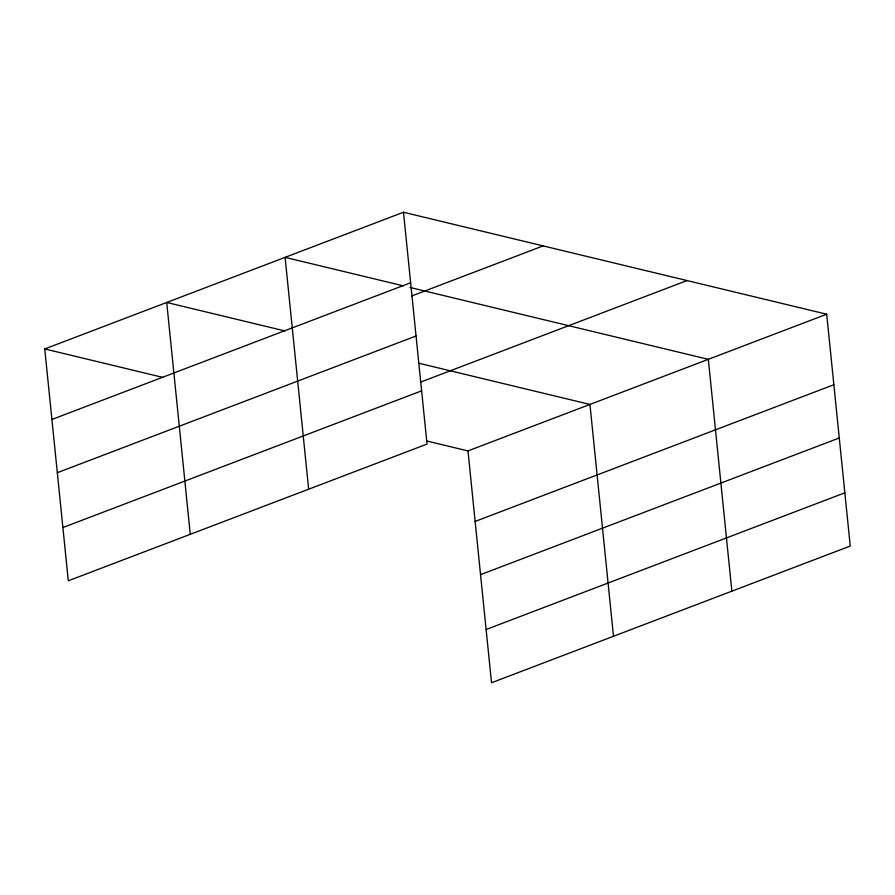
<?xml version="1.0" encoding="UTF-8"?>
<svg xmlns="http://www.w3.org/2000/svg" width="895" height="895" viewBox="0 0 895 895"><rect width="100%" height="100%" fill="white"/><g stroke="black" fill="none" stroke-linecap="round" stroke-linejoin="round"><path stroke-width="1.34" d="M403.477 212.249L427.027 444.088L68.3 580.788L44.75 348.949L403.477 212.249L826.7 314.212L850.25 546.051L491.523 682.751L467.973 450.912L426.344 440.888M51.91 419.464L410.648 282.764M411.756 295.965L543.142 245.901M57.325 472.694L416.052 336.005M420.437 382.165L687.036 280.571M62.896 527.547L421.623 390.846M467.973 450.912L826.7 314.212M475.133 521.427L833.86 384.727M480.537 574.657L839.275 437.968M486.108 629.509L844.846 492.809M403.276 285.841L285.102 257.368L308.652 489.196M409.988 287.452L708.325 359.331L731.864 591.159M284.89 330.949L166.716 302.476L190.266 534.304M419.05 363.269L589.939 404.439L613.489 636.267M44.75 348.949L162.924 377.421"/></g></svg>
